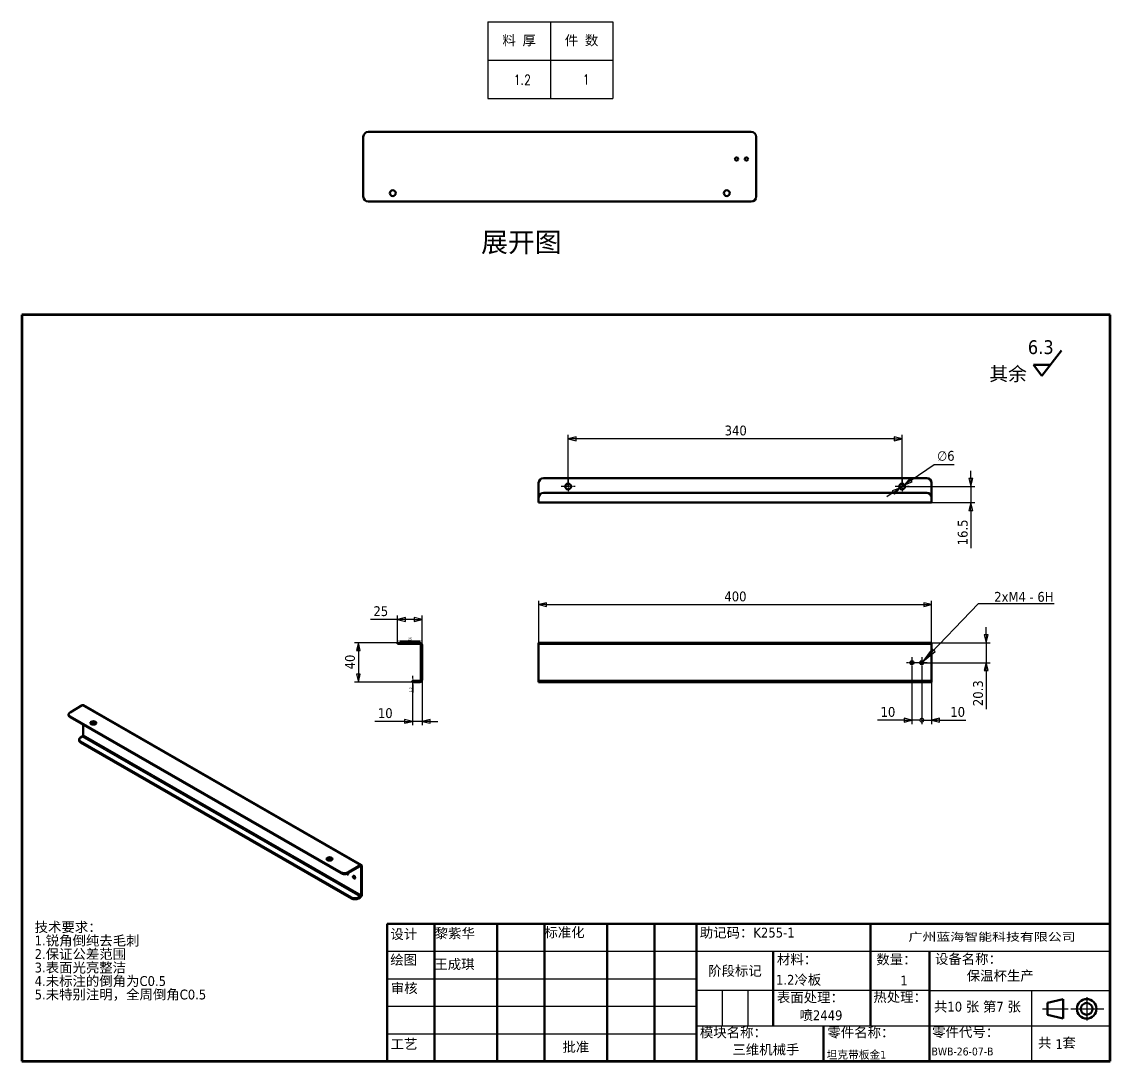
# Model space of a CAD drawing. Header units: millimetres. Extents: x 1472 to 285341, y -86221 to 5170.
# Drawn here: x 1472 to 2580, y 1332 to 2390 of the extents above; entities that cross this region are included whole.
import ezdxf
from ezdxf.enums import TextEntityAlignment as Align

# ---------------------------------------------------------------- set-up
doc = ezdxf.new("R2010")
doc.units = ezdxf.units.MM
doc.linetypes.add('CHAIN', pattern=[0.3543, 0.2362, -0.0295, 0.0591, -0.0295])
doc.layers.add('中心标记 (ISO)', color=1, linetype='Continuous', lineweight=25, true_color=0xff0000)
doc.layers.add('尺寸 (ISO)', color=5, linetype='Continuous', lineweight=25, true_color=0x0000ff)
for name, color, linetype, lineweight in [('可见 (ISO)', 7, 'Continuous', 50), ('可见窄的 (ISO)', 7, 'Continuous', 35), ('图框 (ISO)', 7, 'Continuous', 70), ('标题 (ISO)', 7, 'Continuous', 50), ('符号 (ISO)', 7, 'Continuous', 25)]:
    doc.layers.add(name, color=color, linetype=linetype, lineweight=lineweight)
doc.styles.add('DIM', font='romans.shx', dxfattribs={"width": 0.8, "bigfont": 'bigfont.shx'})
doc.styles.get("Standard").update_dxf_attribs({"font": 'arial.ttf'})
doc.styles.add('文本样式19', font='tahoma.ttf')
doc.styles.add('文本样式91', font='tahoma.ttf')
doc.styles.add('注释文本 (ISO)', font='tahoma.ttf')
doc.dimstyles.new('ISO-25', dxfattribs={"dimtxt": 2.5, "dimasz": 2.5, "dimexe": 1.25, "dimexo": 0.625, "dimtad": 1, "dimtxsty": 'Standard', "dimcen": 2.5, "dimadec": 0, "dimazin": 0, "dimtfac": 1, "dimtmove": 0, "dimatfit": 3, "dimfxl": 0, "dimarcsym": 0})
doc.dimstyles.new('默认 (GB)', dxfattribs={"dimscale": 4, "dimtxt": 2.5, "dimasz": 2, "dimexe": 1, "dimexo": 0, "dimgap": 0.75, "dimtad": 1, "dimtoh": 1, "dimrnd": 1e-08, "dimdsep": 46, "dimtxsty": '注释文本 (ISO)', "dimblk": 'Filled-1', "dimcen": 0.09, "dimdle": 10, "dimclrd": 256, "dimclre": 256, "dimclrt": 256, "dimaunit": 1, "dimazin": 2, "dimtfac": 0.8, "dimtdec": 3, "dimtmove": 0, "dimatfit": 3, "dimldrblk": 'Filled-2', "dimfxl": 0, "dimtolj": 1, "dimtzin": 0, "dimlwd": -1, "dimlwe": -1, "dimarcsym": 0})
doc.dimstyles.new('默认 (GB)$7', dxfattribs={"dimscale": 4, "dimtxt": 2.5, "dimasz": 4, "dimexe": 1, "dimexo": 0, "dimgap": 0.75, "dimtad": 1, "dimtoh": 1, "dimrnd": 1e-08, "dimdsep": 46, "dimtxsty": '注释文本 (ISO)', "dimblk": 'Filled-1', "dimcen": 0.09, "dimdle": 10, "dimclrd": 256, "dimclre": 256, "dimclrt": 256, "dimaunit": 1, "dimazin": 2, "dimtfac": 0.8, "dimtdec": 3, "dimtmove": 0, "dimatfit": 3, "dimldrblk": 'Filled-2', "dimfxl": 0, "dimtolj": 1, "dimtzin": 0, "dimlwd": -1, "dimlwe": -1, "dimarcsym": 0})

# ---------------------------------------------------------------- blocks, each defined once
blk = doc.blocks.new('图框 A3-A4')
at = {"layer": '图框 (ISO)'}
for p, q in [((287, 200), (10, 200)), ((10, 200), (10, 10)), ((287, 10), (287, 200)), ((10, 10), (287, 10))]:
    blk.add_line(p, q, dxfattribs=at)
blk = doc.blocks.new('标题栏 GB1')
at = {"layer": '标题 (ISO)'}
for p, q in [((361.15, 211.7), (366.21, 218.12)), ((361.15, 211.7), (359.01, 214.46)), ((359.01, 214.46), (363.33, 214.46)), ((194.57, 65.23), (194.57, 72.23)), ((194.57, 72.23), (378.57, 72.23)), ((206.57, 65.23), (206.57, 72.23)), ((222.57, 65.23), (222.57, 72.23)), ((234.57, 65.23), (234.57, 72.23)), ((250.57, 65.23), (250.57, 72.23)), ((262.57, 65.23), (262.57, 72.23)), ((273.31, 65.23), (273.31, 72.23)), ((317.57, 65.23), (317.57, 72.23)), ((378.57, 72.23), (378.57, 65.23)), ((194.57, 37.23), (194.57, 65.23)), ((206.57, 37.23), (206.57, 65.23)), ((222.57, 44.23), (222.57, 65.23)), ((234.57, 37.23), (234.57, 65.23)), ((250.57, 37.23), (250.57, 65.23)), ((262.57, 37.23), (262.57, 65.23)), ((273.31, 65.23), (273.31, 37.23)), ((317.57, 55.23), (317.57, 65.23)), ((378.57, 65.23), (378.57, 37.23)), ((317.57, 55.23), (317.57, 46.23)), ((366.57, 53.06), (362.57, 52.06)), ((366.57, 48.06), (366.57, 53.06)), ((362.57, 52.06), (362.57, 49.06)), ((362.57, 49.06), (366.57, 48.06)), ((305.57, 46.23), (305.57, 37.23)), ((222.57, 44.23), (222.57, 37.23)), ((378.57, 37.23), (194.57, 37.23))]:
    blk.add_line(p, q, dxfattribs=at)
at = {"layer": '标题 (ISO)', "lineweight": 25}
for p, q in [((194.57, 65.23), (273.31, 65.23)), ((273.31, 65.23), (378.57, 65.23)), ((194.57, 58.23), (273.31, 58.23)), ((332.57, 55.23), (273.31, 55.23)), ((279.81, 55.23), (279.81, 46.23)), ((286.31, 55.23), (286.31, 46.23)), ((332.57, 55.23), (378.57, 55.23)), ((358.57, 55.23), (358.57, 46.23)), ((372.58, 53.56), (372.58, 47.56)), ((194.57, 51.23), (273.31, 51.23)), ((361.32, 50.56), (367.88, 50.56)), ((368.55, 50.56), (370.07, 50.56)), ((370.07, 50.56), (376.97, 50.56)), ((273.31, 46.23), (378.57, 46.23)), ((358.57, 46.23), (358.57, 37.23)), ((194.57, 44.23), (273.31, 44.23))]:
    blk.add_line(p, q, dxfattribs=at)
at = {"layer": '标题 (ISO)', "lineweight": 50}
for p, q in [((292.81, 65.23), (292.81, 46.23)), ((332.57, 65.23), (332.57, 37.23))]:
    blk.add_line(p, q, dxfattribs=at)
at = {"layer": '标题 (ISO)'}
for radius in [2.5, 1.5]:
    blk.add_circle((372.57, 50.56), radius, dxfattribs=at)
at = {"layer": '标题 (ISO)', "style": '注释文本 (ISO)'}
blk.add_text('阶段标记', height=2.5, dxfattribs=at).set_placement((283.06, 60.23), align=Align.MIDDLE_CENTER)
for s, insert, char_height, attachment_point in [('\\fTahoma|b0|i0;\\H3.5000;6.3', (357.6, 220.71), 3.5, 1), ('\\fTahoma|b0|i0;\\H3.5000;其余', (347.8, 213.91), 3.5, 1), ('\\fTahoma|b0|i0;设计', (195.38, 70.83), 2.5, 1), ('\\f仿宋|b0|i0;\\H2.5000;黎紫华', (206.66, 71.05), 2.5, 1), ('\\fTahoma|b0|i0;标准化', (234.57, 71.28), 2.5, 1), ('助记码：K255-1', (274.11, 71.21), 2.5, 1), ('\\fTahoma|b0|i0;\\W1.30;\\H2.0000;广州\\fArial|b0|i0;\\W1.30;\\H2.0000;蓝海\\fTahoma|b0|i0;\\W1.30;\\H2.0000;智能科技有限公司', (348.5, 68.73), 2, 5), ('\\fTahoma|b0|i0;绘图', (195.35, 64.28), 2.5, 1), ('\\fTahoma|b0|i0;材料：', (293.76, 64.39), 2.5, 1), ('\\fTahoma|b0|i0;数量：', (319.04, 64.37), 2.5, 1), ('\\fTahoma|b0|i0;设备名称：', (333.96, 64.5), 2.5, 1), ('保温杯生产', (342.05, 60.22), 2.5, 1), ('\\fTahoma|b0|i0;审核', (195.48, 57.07), 2.5, 1), ('\\fTahoma|b0|i0;热处理：', (318.29, 54.82), 2.5, 1), ('\\fTahoma|b0|i0;模块名称：', (274.14, 45.81), 2.5, 1), ('\\fTahoma|b0|i0;零件名称：', (306.59, 45.8), 2.5, 1), ('\\fTahoma|b0|i0;零件代号：', (333.25, 45.9), 2.5, 1), ('\\fTahoma|b0|i0;批准', (242.57, 40.73), 2.5, 5), ('三维机械手', (282.42, 41.45), 2.5, 1), ('1', (364.63, 42.81), 2.5, 1)]:
    blk.add_mtext(s, dxfattribs=dict(at, insert=insert, char_height=char_height, attachment_point=attachment_point))
at = {"layer": '标题 (ISO)', "insert": (104.85, 72.61), "char_height": 2.5, "attachment_point": 1, "line_spacing_factor": 0.823237, "style": '注释文本 (ISO)'}
blk.add_mtext('\\fTahoma|b0|i0;技术要求：\\P1.锐角倒纯去毛刺\\P2.保证公差范围\\P3.表面光亮整洁\\P4.未标注的倒角为C0.5\\P5.未特别注明，全周倒角C0.5\\P', dxfattribs=at)
at = {"layer": '标题 (ISO)', "char_height": 2.5, "attachment_point": 1, "style": '注释文本 (ISO)'}
for s, insert, width in [('\\f仿宋|b0|i0;\\H2.5000;王成琪', (206.57, 63.16), 11.2281), ('\\fTahoma|b0|i0;表面处理：', (293.74, 54.71), 17.19), ('\\fTahoma|b0|i0;工艺', (195.45, 42.85), 6.876), ('\\fTahoma|b0|i0;  共   套', (358.32, 43.18), 17.7919)]:
    blk.add_mtext(s, dxfattribs=dict(at, insert=insert, width=width))
at = {"layer": '标题 (ISO)', "insert": (333.72, 52.37), "char_height": 2.5, "width": 27.2374, "attachment_point": 1, "line_spacing_factor": 0.987884, "style": '注释文本 (ISO)'}
blk.add_mtext('共10 张 第7 张', dxfattribs=at)
at = {"layer": '标题 (ISO)'}
for tag, p, height, style in [('材料_001', (293.5, 56.7), 2.5, '注释文本 (ISO)'), ('零件代号_001', (306.4, 37.87), 2, '文本样式91'), ('描述_001', (333.1, 38.7), 2, '文本样式91')]:
    blk.add_attdef(tag, p, '', height=height, dxfattribs=dict(at, style=style))
at = {"layer": '标题 (ISO)', "style": '文本样式91'}
blk.add_attdef('热处理', text='', height=2, dxfattribs=at).set_placement((318.2, 50.63), align=Align.TOP_LEFT)
at = {"layer": '标题 (ISO)', "style": '文本样式19'}
for tag, p in [('工程核准人', (256.57, 40.73)), ('工程批准日期', (267.94, 40.73))]:
    blk.add_attdef(tag, text='', height=1, dxfattribs=at).set_placement(p, align=Align.MIDDLE_CENTER)
blk = doc.blocks.new('Filled-1')
at = {"color": 0}
for p, q in [((0, 0), (-1, 0.25)), ((-1, 0.25), (-1, -0.25)), ((-1, 0), (0, 0)), ((-1, -0.25), (0, 0))]:
    blk.add_line(p, q, dxfattribs=at)
at = {"color": 0, "flags": 128}
blk.add_lwpolyline([(-1, -0.25), (0, 0), (-1, 0.25), (-1, -0.25)], dxfattribs=at)
at = {"color": 0}
blk.add_solid([(-1, -0.25), (0, 0), (-1, 0.25), (-1, -0.25)], dxfattribs=at)
blk = doc.blocks.new('*D18')
at = {"layer": 'Defpoints', "color": 0, "transparency": 16777216}
for p in [(2398.7, 1797), (1998.7, 1755.8), (2398.7, 1755.8)]:
    blk.add_point(p, dxfattribs=at)
at = {"layer": '尺寸 (ISO)', "transparency": 16777216}
for p, q in [((1998.7, 1755.8), (1998.7, 1801)), ((2006.7, 1797), (2390.7, 1797)), ((2398.7, 1755.8), (2398.7, 1801))]:
    blk.add_line(p, q, dxfattribs=at)
at = {"layer": '尺寸 (ISO)', "transparency": 16777216, "xscale": 8, "yscale": 8, "zscale": 8, "rotation": 180}
blk.add_blockref('Filled-1', (1998.7, 1797), dxfattribs=at)
at = {"layer": '尺寸 (ISO)', "transparency": 16777216, "xscale": 8, "yscale": 8, "zscale": 8}
blk.add_blockref('Filled-1', (2398.7, 1797), dxfattribs=at)
at = {"layer": '尺寸 (ISO)', "transparency": 16777216, "insert": (2187.7, 1810.4), "char_height": 10, "attachment_point": 1, "style": '注释文本 (ISO)'}
blk.add_mtext('\\A1;400', dxfattribs=at)
blk = doc.blocks.new('Filled-2')
at = {"color": 0}
for p, q in [((0, 0), (-1, 0.125)), ((-1, 0.125), (-1, -0.125)), ((-1, 0), (0, 0)), ((-1, -0.125), (0, 0))]:
    blk.add_line(p, q, dxfattribs=at)
at = {"color": 0, "flags": 128}
blk.add_lwpolyline([(-1, -0.125), (0, 0), (-1, 0.125), (-1, -0.125)], dxfattribs=at)
at = {"color": 0}
blk.add_solid([(-1, -0.125), (0, 0), (-1, 0.125), (-1, -0.125)], dxfattribs=at)
blk = doc.blocks.new('*D19')
at = {"layer": 'Defpoints', "color": 0, "transparency": 16777216}
for p in [(1870.1, 1718.2), (1880.1, 1720.6), (1870.1, 1678.2)]:
    blk.add_point(p, dxfattribs=at)
at = {"layer": '尺寸 (ISO)', "transparency": 16777216}
for p, q in [((1870.1, 1718.2), (1870.1, 1674.2)), ((1880.1, 1720.6), (1880.1, 1674.2)), ((1862.1, 1678.2), (1832, 1678.2)), ((1880.1, 1678.2), (1870.1, 1678.2)), ((1888.1, 1678.2), (1896.1, 1678.2))]:
    blk.add_line(p, q, dxfattribs=at)
at = {"layer": '尺寸 (ISO)', "transparency": 16777216, "xscale": 8, "yscale": 8, "zscale": 8}
blk.add_blockref('Filled-1', (1870.1, 1678.2), dxfattribs=at)
at = {"layer": '尺寸 (ISO)', "transparency": 16777216, "xscale": 8, "yscale": 8, "zscale": 8, "rotation": 180}
blk.add_blockref('Filled-1', (1880.1, 1678.2), dxfattribs=at)
at = {"layer": '尺寸 (ISO)', "transparency": 16777216, "insert": (1835, 1691.6), "char_height": 10, "attachment_point": 1, "style": '注释文本 (ISO)'}
blk.add_mtext('\\A1;10', dxfattribs=at)
blk = doc.blocks.new('*D20')
at = {"layer": 'Defpoints', "color": 0, "transparency": 16777216}
for p in [(1860.1, 1758.2), (1815.1, 1718.2), (1870.1, 1718.2)]:
    blk.add_point(p, dxfattribs=at)
at = {"layer": '尺寸 (ISO)', "transparency": 16777216}
for p, q in [((1860.1, 1758.2), (1811.1, 1758.2)), ((1815.1, 1750.2), (1815.1, 1726.2)), ((1870.1, 1718.2), (1811.1, 1718.2))]:
    blk.add_line(p, q, dxfattribs=at)
at = {"layer": '尺寸 (ISO)', "transparency": 16777216, "xscale": 8, "yscale": 8, "zscale": 8}
for p, rotation in [((1815.1, 1758.2), 90), ((1815.1, 1718.2), 270)]:
    blk.add_blockref('Filled-1', p, dxfattribs=dict(at, rotation=rotation))
at = {"layer": '尺寸 (ISO)', "transparency": 16777216, "insert": (1801.6, 1731.1), "char_height": 10, "attachment_point": 1, "rotation": 90, "style": '注释文本 (ISO)'}
blk.add_mtext('\\A1;40', dxfattribs=at)
blk = doc.blocks.new('*D21')
at = {"layer": 'Defpoints', "color": 0, "transparency": 16777216}
for p in [(2398.7, 1758.2), (2454.3, 1758.2), (2388.7, 1737.9)]:
    blk.add_point(p, dxfattribs=at)
at = {"layer": '尺寸 (ISO)', "transparency": 16777216}
for p, q in [((2454.3, 1766.2), (2454.3, 1774.2)), ((2398.7, 1758.2), (2458.3, 1758.2)), ((2454.3, 1758.2), (2454.3, 1737.9)), ((2388.7, 1737.9), (2458.3, 1737.9)), ((2454.3, 1729.9), (2454.3, 1690.7))]:
    blk.add_line(p, q, dxfattribs=at)
at = {"layer": '尺寸 (ISO)', "transparency": 16777216, "xscale": 8, "yscale": 8, "zscale": 8}
for p, rotation in [((2454.3, 1758.2), 270), ((2454.3, 1737.9), 90)]:
    blk.add_blockref('Filled-1', p, dxfattribs=dict(at, rotation=rotation))
at = {"layer": '尺寸 (ISO)', "transparency": 16777216, "insert": (2440.9, 1693.7), "char_height": 10, "attachment_point": 1, "rotation": 90, "style": '注释文本 (ISO)'}
blk.add_mtext('\\A1;20.3', dxfattribs=at)
blk = doc.blocks.new('_DotSmall')
at = {"color": 0, "linetype": 'ByBlock', "const_width": 0.5}
blk.add_lwpolyline([(-0.0625, 0, 1), (0.0625, 0, 1)], format="xyb", close=True, dxfattribs=at)
blk = doc.blocks.new('*D24')
at = {"layer": 'Defpoints', "color": 0, "transparency": 16777216}
for p in [(2378.7, 1732.3), (2388.7, 1732.3), (2388.7, 1679.4)]:
    blk.add_point(p, dxfattribs=at)
at = {"layer": '尺寸 (ISO)', "transparency": 16777216}
for p, q in [((2378.7, 1732.3), (2378.7, 1675.4)), ((2388.7, 1732.3), (2388.7, 1675.4)), ((2370.7, 1679.4), (2343.7, 1679.4)), ((2388.7, 1679.4), (2378.7, 1679.4)), ((2388.7, 1679.4), (2404.7, 1679.4))]:
    blk.add_line(p, q, dxfattribs=at)
at = {"layer": '尺寸 (ISO)', "transparency": 16777216, "xscale": 8, "yscale": 8, "zscale": 8}
blk.add_blockref('Filled-1', (2378.7, 1679.4), dxfattribs=at)
at = {"layer": '尺寸 (ISO)', "transparency": 16777216, "xscale": 8, "yscale": 8, "zscale": 8, "rotation": 180}
blk.add_blockref('_DotSmall', (2388.7, 1679.4), dxfattribs=at)
at = {"layer": '尺寸 (ISO)', "transparency": 16777216, "insert": (2346.7, 1692.8), "char_height": 10, "attachment_point": 1, "style": '注释文本 (ISO)'}
blk.add_mtext('\\A1;10', dxfattribs=at)
blk = doc.blocks.new('*D25')
at = {"layer": 'Defpoints', "color": 0, "transparency": 16777216}
for p in [(2388.7, 1732.3), (2398.7, 1720.6), (2398.7, 1679.4)]:
    blk.add_point(p, dxfattribs=at)
at = {"layer": '尺寸 (ISO)', "transparency": 16777216}
for p, q in [((2388.7, 1732.3), (2388.7, 1675.4)), ((2398.7, 1720.6), (2398.7, 1675.4)), ((2388.7, 1679.4), (2380.7, 1679.4)), ((2388.7, 1679.4), (2398.7, 1679.4)), ((2406.7, 1679.4), (2433.6, 1679.4))]:
    blk.add_line(p, q, dxfattribs=at)
at = {"layer": '尺寸 (ISO)', "transparency": 16777216, "xscale": 8, "yscale": 8, "zscale": 8}
blk.add_blockref('_DotSmall', (2388.7, 1679.4), dxfattribs=at)
at = {"layer": '尺寸 (ISO)', "transparency": 16777216, "xscale": 8, "yscale": 8, "zscale": 8, "rotation": 180}
blk.add_blockref('Filled-1', (2398.7, 1679.4), dxfattribs=at)
at = {"layer": '尺寸 (ISO)', "transparency": 16777216, "insert": (2417.7, 1692.8), "char_height": 10, "attachment_point": 1, "style": '注释文本 (ISO)'}
blk.add_mtext('\\A1;10', dxfattribs=at)
blk = doc.blocks.new('*D26')
at = {"layer": 'Defpoints', "color": 0, "transparency": 16777216}
for p in [(1855.1, 1782), (1855.1, 1758.2), (1880.1, 1755.8)]:
    blk.add_point(p, dxfattribs=at)
at = {"layer": '尺寸 (ISO)', "transparency": 16777216}
for p, q in [((1855.1, 1758.2), (1855.1, 1786)), ((1880.1, 1755.8), (1880.1, 1786)), ((1855.1, 1782), (1827.5, 1782)), ((1872.1, 1782), (1863.1, 1782))]:
    blk.add_line(p, q, dxfattribs=at)
at = {"layer": '尺寸 (ISO)', "transparency": 16777216, "xscale": 8, "yscale": 8, "zscale": 8, "rotation": 180}
blk.add_blockref('Filled-1', (1855.1, 1782), dxfattribs=at)
at = {"layer": '尺寸 (ISO)', "transparency": 16777216, "xscale": 8, "yscale": 8, "zscale": 8}
blk.add_blockref('Filled-1', (1880.1, 1782), dxfattribs=at)
at = {"layer": '尺寸 (ISO)', "transparency": 16777216, "insert": (1830.5, 1795.4), "char_height": 10, "attachment_point": 1, "style": '注释文本 (ISO)'}
blk.add_mtext('\\A1;25', dxfattribs=at)
blk = doc.blocks.new('*D27')
at = {"layer": 'Defpoints', "color": 0, "transparency": 16777216}
for p in [(2368.7, 1917.4), (2438.7, 1917.4), (2398.7, 1900.9)]:
    blk.add_point(p, dxfattribs=at)
at = {"layer": '尺寸 (ISO)', "transparency": 16777216}
for p, q in [((2438.7, 1925.4), (2438.7, 1933.4)), ((2368.7, 1917.4), (2442.7, 1917.4)), ((2438.7, 1917.4), (2438.7, 1900.9)), ((2398.7, 1900.9), (2442.7, 1900.9)), ((2438.7, 1892.9), (2438.7, 1854.4))]:
    blk.add_line(p, q, dxfattribs=at)
at = {"layer": '尺寸 (ISO)', "transparency": 16777216, "xscale": 8, "yscale": 8, "zscale": 8}
for p, rotation in [((2438.7, 1917.4), 270), ((2438.7, 1900.9), 90)]:
    blk.add_blockref('Filled-1', p, dxfattribs=dict(at, rotation=rotation))
at = {"layer": '尺寸 (ISO)', "transparency": 16777216, "insert": (2425.3, 1857.4), "char_height": 10, "attachment_point": 1, "rotation": 90, "style": '注释文本 (ISO)'}
blk.add_mtext('\\A1;16.5', dxfattribs=at)
blk = doc.blocks.new('*D28')
at = {"layer": 'Defpoints', "color": 0, "transparency": 16777216}
for p in [(2028.7, 1965.9), (2028.7, 1917.4), (2368.7, 1917.4)]:
    blk.add_point(p, dxfattribs=at)
at = {"layer": '尺寸 (ISO)', "transparency": 16777216}
for p, q in [((2028.7, 1917.4), (2028.7, 1969.9)), ((2360.7, 1965.9), (2036.7, 1965.9)), ((2368.7, 1917.4), (2368.7, 1969.9))]:
    blk.add_line(p, q, dxfattribs=at)
at = {"layer": '尺寸 (ISO)', "transparency": 16777216, "xscale": 8, "yscale": 8, "zscale": 8, "rotation": 180}
blk.add_blockref('Filled-1', (2028.7, 1965.9), dxfattribs=at)
at = {"layer": '尺寸 (ISO)', "transparency": 16777216, "xscale": 8, "yscale": 8, "zscale": 8}
blk.add_blockref('Filled-1', (2368.7, 1965.9), dxfattribs=at)
at = {"layer": '尺寸 (ISO)', "transparency": 16777216, "insert": (2188, 1979.3), "char_height": 10, "attachment_point": 1, "style": '注释文本 (ISO)'}
blk.add_mtext('\\A1;340', dxfattribs=at)
blk = doc.blocks.new('*D29')
at = {"layer": 'Defpoints', "color": 0, "transparency": 16777216}
for p in [(2371.1, 1919.1), (2366.2, 1915.7)]:
    blk.add_point(p, dxfattribs=at)
at = {"layer": '尺寸 (ISO)', "transparency": 16777216}
for p, q in [((2377.7, 1923.6), (2401.3, 1939.7)), ((2401.3, 1939.7), (2421.6, 1939.7)), ((2366.2, 1915.7), (2371.1, 1919.1)), ((2359.6, 1911.1), (2353, 1906.6))]:
    blk.add_line(p, q, dxfattribs=at)
at = {"layer": '尺寸 (ISO)', "transparency": 16777216, "xscale": 8, "yscale": 8, "zscale": 8}
for p, rotation in [((2366.2, 1915.7), 34.40211138938799), ((2371.1, 1919.1), 214.402111389388)]:
    blk.add_blockref('Filled-1', p, dxfattribs=dict(at, rotation=rotation))
at = {"layer": '尺寸 (ISO)', "transparency": 16777216, "insert": (2404.3, 1953.5), "char_height": 10, "attachment_point": 1, "style": '注释文本 (ISO)'}
blk.add_mtext('\\A1;∅6', dxfattribs=at)
blk = doc.blocks.new('*T31')
at = {"color": 0, "linetype": 'ByBlock', "lineweight": -2, "transparency": 16777216}
for p, q in [((0, 0), (127, 0)), ((0, 0), (0, -78)), ((63.5, 0), (63.5, -78)), ((127, 0), (127, -78)), ((0, -39), (127, -39)), ((0, -78), (127, -78))]:
    blk.add_line(p, q, dxfattribs=at)
at = {"color": 0, "transparency": 16777216, "char_height": 10, "width": 60.5, "attachment_point": 5}
for s, insert in [('{\\fSimSun|b0|i0|c134|p2;料 厚}', (31.75, -19.5)), ('{\\fSimSun|b0|i0|c134|p2;件 数}', (95.25, -19.5))]:
    blk.add_mtext(s, dxfattribs=dict(at, insert=insert))
blk = doc.blocks.new('拆图参数')
blk.add_blockref('*T31', (-63.5, 78))
at = {"style": 'DIM', "width": 0.8}
blk.add_attdef('6', text='', height=10, dxfattribs=at).set_placement((-37.1, 18.9), align=Align.MIDDLE_LEFT)
blk.add_attdef('1', text='', height=10, dxfattribs=at).set_placement((36.6, 19.3), align=Align.MIDDLE_CENTER)
blk = doc.blocks.new('*D55')
at = {"color": 0, "lineweight": -2, "transparency": 16777216}
for p, q in [((1855.1, 1758.8), (1855.1, 1761.4)), ((1857.6, 1760.1), (1877.6, 1760.1)), ((1880.1, 1758.8), (1880.1, 1761.4))]:
    blk.add_line(p, q, dxfattribs=at)
at = {"color": 0, "transparency": 16777216}
for points in [[(1857.6, 1760.5), (1857.6, 1759.7), (1855.1, 1760.1)], [(1877.6, 1760.5), (1877.6, 1759.7), (1880.1, 1760.1)]]:
    blk.add_solid(points, dxfattribs=at)
at = {"layer": 'Defpoints', "color": 0, "transparency": 16777216}
for p in [(1855.1, 1758.2), (1880.1, 1760.1), (1880.1, 1758.2)]:
    blk.add_point(p, dxfattribs=at)
at = {"color": 0, "transparency": 16777216, "insert": (1867.6, 1762), "char_height": 2.5, "attachment_point": 5}
blk.add_mtext('25', dxfattribs=at)
blk = doc.blocks.new('*D56')
at = {"color": 0, "lineweight": -2, "transparency": 16777216}
for p, q in [((1870.7, 1721.9), (1870.7, 1724.4)), ((1870.7, 1719.4), (1872, 1719.4)), ((1870.7, 1719.4), (1870.7, 1718.2)), ((1870.7, 1718.2), (1872, 1718.2)), ((1870.7, 1715.7), (1870.7, 1707.6))]:
    blk.add_line(p, q, dxfattribs=at)
at = {"color": 0, "transparency": 16777216}
for points in [[(1870.3, 1721.9), (1871.2, 1721.9), (1870.7, 1719.4)], [(1870.3, 1715.7), (1871.2, 1715.7), (1870.7, 1718.2)]]:
    blk.add_solid(points, dxfattribs=at)
at = {"layer": 'Defpoints', "color": 0, "transparency": 16777216}
for p in [(1870.1, 1719.4), (1870.1, 1718.2), (1870.7, 1718.2)]:
    blk.add_point(p, dxfattribs=at)
at = {"color": 0, "transparency": 16777216, "insert": (1868.6, 1710.4), "char_height": 2.5, "attachment_point": 5, "rotation": 90}
blk.add_mtext('1,2', dxfattribs=at)

msp = doc.modelspace()

# ---------------------------------------------------------------- linework, layer by layer
at = {"layer": '中心标记 (ISO)', "linetype": 'CHAIN', "ltscale": 3.889126}
for p, q in [((2035.65887, 1917.35896), (2021.65887, 1917.35896)), ((2028.65887, 1924.35896), (2028.65887, 1910.35896)), ((2375.65887, 1917.35896), (2361.65887, 1917.35896)), ((2368.65887, 1924.35896), (2368.65887, 1910.35896))]:
    msp.add_line(p, q, dxfattribs=at)
at = {"layer": '中心标记 (ISO)', "linetype": 'CHAIN', "ltscale": 3.122948}
for p, q in [((2378.65887, 1743.50734), (2378.65887, 1732.26534)), ((2388.65887, 1743.50734), (2388.65887, 1732.26534)), ((2384.27987, 1737.88634), (2373.03787, 1737.88634)), ((2394.27987, 1737.88634), (2383.03787, 1737.88634))]:
    msp.add_line(p, q, dxfattribs=at)
at = {"layer": '可见 (ISO)'}
for p, q in [((1820.14309, 2212.44626), (1820.14309, 2273.27494)), ((1825.14309, 2278.27494), (2215.14309, 2278.27494)), ((2220.14309, 2273.27494), (2220.14309, 2212.44626)), ((2215.14309, 2207.44626), (1825.14309, 2207.44626)), ((1998.65887, 1920.85896), (1998.65887, 1905.85896)), ((2393.65887, 1925.85896), (2003.65887, 1925.85896)), ((2398.65887, 1920.85896), (2398.65887, 1905.85896)), ((1998.65887, 1903.25896), (1998.65887, 1905.85896)), ((2003.65887, 1910.85896), (2393.65887, 1910.85896)), ((2398.65887, 1905.85896), (2398.65887, 1903.25896)), ((1998.65887, 1903.25896), (1998.65887, 1900.85896)), ((2398.65887, 1900.85896), (1998.65887, 1900.85896)), ((2398.65887, 1900.85896), (2398.65887, 1903.25896)), ((1855.05224, 1758.18634), (1860.05224, 1758.18634)), ((1855.05224, 1758.18634), (1855.05224, 1756.98634)), ((1860.05224, 1756.98634), (1855.05224, 1756.98634)), ((1877.65224, 1758.18634), (1860.05224, 1758.18634)), ((1860.05224, 1756.98634), (1877.65224, 1756.98634)), ((1878.85224, 1755.78634), (1878.85224, 1720.58634)), ((1880.05224, 1755.78634), (1880.05224, 1720.58634)), ((1998.65887, 1758.18634), (2003.65887, 1758.18634)), ((1998.65887, 1758.18634), (1998.65887, 1756.98634)), ((2003.65887, 1756.98634), (1998.65887, 1756.98634)), ((1998.65887, 1756.98634), (1998.65887, 1755.78634)), ((1998.65887, 1720.58634), (1998.65887, 1755.78634)), ((2393.65887, 1758.18634), (2003.65887, 1758.18634)), ((2393.65887, 1756.98634), (2003.65887, 1756.98634)), ((2393.65887, 1758.18634), (2398.65887, 1758.18634)), ((2398.65887, 1756.98634), (2393.65887, 1756.98634)), ((2398.65887, 1756.98634), (2398.65887, 1758.18634)), ((2398.65887, 1756.98634), (2398.65887, 1755.78634)), ((2398.65887, 1755.78634), (2398.65887, 1720.58634)), ((1870.05224, 1719.38634), (1875.05224, 1719.38634)), ((1870.05224, 1719.38634), (1870.05224, 1718.18634)), ((1875.05224, 1718.18634), (1870.05224, 1718.18634)), ((1875.05224, 1719.38634), (1877.65224, 1719.38634)), ((1875.05224, 1718.18634), (1877.65224, 1718.18634)), ((1998.65887, 1719.38634), (1998.65887, 1720.58634)), ((1998.65887, 1719.38634), (2003.65887, 1719.38634)), ((1998.65887, 1719.38634), (1998.65887, 1718.18634)), ((2003.65887, 1718.18634), (1998.65887, 1718.18634)), ((2003.65887, 1719.38634), (2393.65887, 1719.38634)), ((2003.65887, 1718.18634), (2393.65887, 1718.18634)), ((2393.65887, 1719.38634), (2398.65887, 1719.38634)), ((2398.65887, 1718.18634), (2393.65887, 1718.18634)), ((2398.65887, 1719.38634), (2398.65887, 1720.58634)), ((2398.65887, 1718.18634), (2398.65887, 1719.38634)), ((1520.22005, 1684.35869), (1520.22005, 1685.33975)), ((1521.68452, 1687.37572), (1534.1296, 1694.54237)), ((1535.32727, 1694.66006), (1818.16999, 1531.78177)), ((1797.45616, 1524.49744), (1521.68452, 1683.30377)), ((1797.45616, 1523.51638), (1521.68452, 1682.32271)), ((1534.97812, 1664.29123), (1534.97812, 1674.66743)), ((1532.29112, 1661.76283), (1534.1296, 1662.82154)), ((1530.82665, 1659.72685), (1530.82665, 1658.7458)), ((1532.29112, 1657.69087), (1808.06276, 1498.88455)), ((1532.29112, 1656.70982), (1808.06276, 1497.90349)), ((1816.97231, 1531.66408), (1804.52723, 1524.49744)), ((1804.52723, 1523.51638), (1816.97231, 1530.68303)), ((1817.82084, 1530.19061), (1817.82084, 1501.41295)), ((1818.66936, 1530.67924), (1818.66936, 1501.90158)), ((1815.13383, 1498.88455), (1816.97231, 1499.94326)), ((1815.13383, 1497.90349), (1816.97231, 1498.9622))]:
    msp.add_line(p, q, dxfattribs=at)
for centre, radius in [((2200.14309, 2250.6606), 1.621), ((2210.14309, 2250.6606), 1.621), ((1850.14309, 2215.94626), 3), ((2190.14309, 2215.94626), 3), ((2028.65887, 1917.35896), 3), ((2368.65887, 1917.35896), 3), ((2378.65887, 1737.88634), 1.621), ((2388.65887, 1737.88634), 1.621)]:
    msp.add_circle(centre, radius, dxfattribs=at)
for centre, radius, start, end in [((1825.14309, 2273.27494), 5, 90, 180), ((2215.14309, 2273.27494), 5, 0, 90), ((1825.14309, 2212.44626), 5, 180, 270), ((2215.14309, 2212.44626), 5, 270, 0), ((2003.65887, 1920.85896), 5, 90, 180), ((2393.65887, 1920.85896), 5, 0, 90), ((2003.65887, 1905.85896), 5, 90, 180), ((2393.65887, 1905.85896), 5, 0, 90), ((1877.65224, 1755.78634), 2.4, 0, 90), ((1877.65224, 1755.78634), 1.2, 0, 90), ((1877.65224, 1720.58634), 2.4, 270, 0), ((1877.65224, 1720.58634), 1.2, 270, 0)]:
    msp.add_arc(centre, radius, start, end, dxfattribs=at)
for centre, major_axis, ratio, start_param, end_param in [((1525.22005, 1685.33975), (-5, 0), 0.575861701, 5.4977871438, 7.0685834706), ((1525.22005, 1684.35869), (-5, 0), 0.575861701, 0, 0.7853981634), ((1534.1296, 1692.58026), (1.19768, 2.0798), 0.5780931159, 0, 0.783464455), ((1545.37259, 1675.60398), (3, 0), 0.575861701, 0.287899395, 2.8536932586), ((1534.1296, 1663.8026), (0.59884, 1.0399), 0.5780931159, 3.9250571086, 5.4958534354), ((1535.82665, 1659.72685), (-5, 0), 0.575861701, 5.4977871438, 7.0685834706), ((1535.82665, 1658.7458), (-5, 0), 0.575861701, 0, 0.7853981634), ((1785.7889, 1537.15744), (3, 0), 0.575861701, 0.287899395, 2.8536932586), ((1816.97231, 1529.70197), (1.19768, 2.0798), 0.5780931159, 5.4958534354, 7.0666497622), ((1816.97231, 1529.70197), (0.59884, 1.0399), 0.5780931159, 5.4958534354, 7.0666497622), ((1800.99169, 1526.53342), (-5, 0), 0.575861701, 0.7853981634, 2.3561944902), ((1800.99169, 1525.55236), (5, 0), 0.575861701, 3.926990817, 5.4977871438), ((1803.6787, 1523.70043), (0.80893, -1.40473), 0.5780931159, 4.9362270249, 7.4861289529), ((1804.52723, 1524.18906), (0.80893, -1.40473), 0.5780931159, 5.0607013463, 5.7334630944), ((1811.5983, 1520.1171), (0.80893, -1.40473), 0.5780931159, 3.6913148663, 5.7334630944), ((1811.5983, 1500.92053), (-5, 0), 0.575861701, 0.7853981634, 2.3561944902), ((1811.5983, 1499.93947), (5, 0), 0.575861701, 3.926990817, 5.4977871438), ((1816.97231, 1500.92431), (1.19768, 2.0798), 0.5780931159, 3.9250571086, 5.4958534354), ((1816.97231, 1500.92431), (0.59884, 1.0399), 0.5780931159, 3.9250571086, 5.4958534354)]:
    msp.add_ellipse(centre, major_axis=major_axis, ratio=ratio, start_param=start_param, end_param=end_param, dxfattribs=at)
for centre, major_axis, ratio in [((1545.37259, 1676.58504), (-3, 0), 0.575861701), ((1785.7889, 1538.1385), (-3, 0), 0.575861701), ((1810.74977, 1519.62847), (-0.80893, 1.40473), 0.5780931159)]:
    msp.add_ellipse(centre, major_axis=major_axis, ratio=ratio, dxfattribs=at)
at = {"layer": '可见窄的 (ISO)'}
for p, q in [((1816.97231, 1531.66408), (1534.1296, 1694.54237)), ((1521.68452, 1682.32271), (1521.68452, 1683.30377)), ((1816.97231, 1499.94326), (1534.1296, 1662.82154)), ((1534.97812, 1664.29123), (1817.82084, 1501.41295)), ((1532.29112, 1656.70982), (1532.29112, 1657.69087)), ((1817.82084, 1530.19061), (1816.96902, 1530.68113)), ((1816.97231, 1530.68303), (1816.97231, 1531.66408)), ((1818.66936, 1530.67924), (1817.82084, 1530.19061)), ((1797.45616, 1524.49744), (1797.45616, 1523.51638)), ((1804.52723, 1523.51638), (1804.52723, 1524.49744)), ((1808.06276, 1498.88455), (1808.06276, 1497.90349)), ((1815.13383, 1497.90349), (1815.13383, 1498.88455)), ((1816.97231, 1498.9622), (1816.97231, 1499.94326)), ((1817.82084, 1501.41295), (1818.66936, 1501.90158))]:
    msp.add_line(p, q, dxfattribs=at)

# ---------------------------------------------------------------- block references
msp.add_blockref('拆图参数', (2010.55466, 2312.38567)).add_auto_attribs({'1': '1', '6': '1.2'})
at = {"xscale": 4, "yscale": 4, "zscale": 4}
msp.add_blockref('图框 A3-A4', (1432.4943, 1292.2076), dxfattribs=at)
msp.add_blockref('标题栏 GB1', (1066.20974, 1183.30679), dxfattribs=at).add_auto_attribs({'零件代号_001': '坦克带板金1', '描述_001': 'BWB-26-07-B', '材料_001': '1.2冷板'})

# ---------------------------------------------------------------- texts
at = {"layer": '符号 (ISO)', "attachment_point": 1, "style": '注释文本 (ISO)'}
for s, insert, char_height, width in [('{\\fTahoma|b0|i0;\\H20.0000;展开图}', (1940.08444, 2175.99724), 20, 82.5121498), ('{喷2449}', (2264.22665, 1384.00479), 10, 43.7682343)]:
    msp.add_mtext(s, dxfattribs=dict(at, insert=insert, char_height=char_height, width=width))
at = {"layer": '符号 (ISO)', "insert": (2462.40805, 1799.76225), "char_height": 10, "width": 63.4155574, "attachment_point": 7, "line_spacing_factor": 0.4375, "style": '注释文本 (ISO)'}
msp.add_mtext('{2xM4 - 6H}', dxfattribs=at)
at = {"layer": '符号 (ISO)', "insert": (2366.87974, 1419.32273), "char_height": 10, "attachment_point": 1, "style": '注释文本 (ISO)'}
msp.add_mtext('{1}', dxfattribs=at)

# ---------------------------------------------------------------- dimensions: what is measured, and where the dimension line sits
dim = msp.add_linear_dim(base=(1880.05224, 1760.13139), p1=(1855.05224, 1758.18634), p2=(1880.05224, 1758.18634), dimstyle='ISO-25')
dim.commit()
dim.dimension.update_dxf_attribs({"geometry": '*D55', "text_midpoint": (1867.55224, 1762.03282)})
dim = msp.add_linear_dim(base=(1870.74173, 1718.18634), p1=(1870.05224, 1719.38634), p2=(1870.05224, 1718.18634), angle=90, dimstyle='ISO-25')
dim.commit()
dim.dimension.update_dxf_attribs({"geometry": '*D56', "text_midpoint": (1868.61434, 1710.41604)})
at = {"layer": '尺寸 (ISO)'}
for base, p1, p2, angle, override, picture, middle in [((2028.65887, 1965.85896), (2368.65887, 1917.35896), (2028.65887, 1917.35896), 180, {"dimtoh": 0, "dimdec": 2, "dimtp": 0, "dimtm": 0, "dimtdec": 3, "dimtofl": 0, "dimatfit": 1}, '*D28', (2198.61887, 1965.85896)), ((2438.65887, 1917.35896), (2398.65887, 1900.85896), (2368.65887, 1917.35896), 90, {"dimtoh": 0, "dimdec": 2, "dimtp": 0, "dimtm": 0, "dimtdec": 3, "dimtofl": 1, "dimatfit": 1}, '*D27', (2438.65887, 1869.63264)), ((1855.05224, 1782.00866), (1880.05224, 1755.78634), (1855.05224, 1758.18634), 180, {"dimtoh": 0, "dimdec": 2, "dimtp": 0, "dimtm": 0, "dimtdec": 3, "dimtofl": 0, "dimatfit": 2}, '*D26', (1837.26916, 1782.00866)), ((2454.29603, 1758.18634), (2388.65887, 1737.88634), (2398.65887, 1758.18634), 90, {"dimtoh": 0, "dimdec": 2, "dimtp": 0, "dimtm": 0, "dimtdec": 3, "dimtofl": 1, "dimatfit": 1}, '*D21', (2454.29603, 1706.29735)), ((1815.05224, 1718.18634), (1860.05224, 1758.18634), (1870.05224, 1718.18634), 90, {"dimtoh": 0, "dimdec": 2, "dimtp": 0, "dimtm": 0, "dimtdec": 3, "dimtofl": 0, "dimatfit": 1}, '*D20', (1815.05224, 1738.14634)), ((2388.65887, 1679.38634), (2378.65887, 1732.26534), (2388.65887, 1732.26534), 180, {"dimtoh": 0, "dimdec": 2, "dimblk1": 'Filled-1', "dimblk2": 'DotSmall', "dimsah": 1, "dimdle": 0, "dimtp": 0, "dimtm": 0, "dimtdec": 3, "dimtofl": 1, "dimatfit": 1}, '*D24', (2353.18808, 1679.38634)), ((2398.65887, 1679.38634), (2388.65887, 1732.26534), (2398.65887, 1720.58634), 180, {"dimtoh": 0, "dimdec": 2, "dimblk1": 'DotSmall', "dimblk2": 'Filled-1', "dimsah": 1, "dimdle": 0, "dimtp": 0, "dimtm": 0, "dimtdec": 3, "dimtofl": 1, "dimatfit": 1}, '*D25', (2424.12965, 1679.38634)), ((1870.05224, 1678.18634), (1880.05224, 1720.58634), (1870.05224, 1718.18634), 180, {"dimtoh": 0, "dimdec": 2, "dimtp": 0, "dimtm": 0, "dimtdec": 3, "dimtofl": 1, "dimatfit": 1}, '*D19', (1841.47959, 1678.18634))]:
    dim = msp.add_linear_dim(base=base, p1=p1, p2=p2, angle=angle, dimstyle='默认 (GB)', override=override, dxfattribs=at)
    dim.commit()
    dim.dimension.update_dxf_attribs({"geometry": picture, "text_midpoint": middle, "dimtype": 160})
dim = msp.add_diameter_dim_2p(p1=(2366.18359, 1915.66397), p2=(2371.13415, 1919.05395), dimstyle='默认 (GB)', override={"dimtih": 1, "dimdec": 2, "dimlfac": 1, "dimtp": 0, "dimtm": 0, "dimtdec": 3, "dimatfit": 2}, dxfattribs=at)
dim.commit()
dim.dimension.update_dxf_attribs({"geometry": '*D29', "text_midpoint": (2412.93649, 1939.68127), "dimtype": 163})
dim = msp.add_linear_dim(base=(2398.65887, 1796.98634), p1=(1998.65887, 1755.78634), p2=(2398.65887, 1755.78634), dimstyle='默认 (GB)', override={"dimtoh": 0, "dimdec": 2, "dimtp": 0, "dimtm": 0, "dimtdec": 3, "dimtofl": 0, "dimatfit": 1}, dxfattribs=at)
dim.commit()
dim.dimension.update_dxf_attribs({"geometry": '*D18', "text_midpoint": (2198.57887, 1796.98634), "dimtype": 160})

# ---------------------------------------------------------------- leaders
at = {"layer": '符号 (ISO)', "annotation_type": 0, "has_hookline": 1, "hookline_direction": 0, "text_width": 61.06783}
msp.add_leader([(2389.67853, 1739.14647), (2446.40805, 1798.09558), (2462.40805, 1798.09558)], dimstyle='默认 (GB)$7', override={"dimgap": 0, "dimtad": 1}, dxfattribs=at)

doc.saveas('drawing.dxf')
